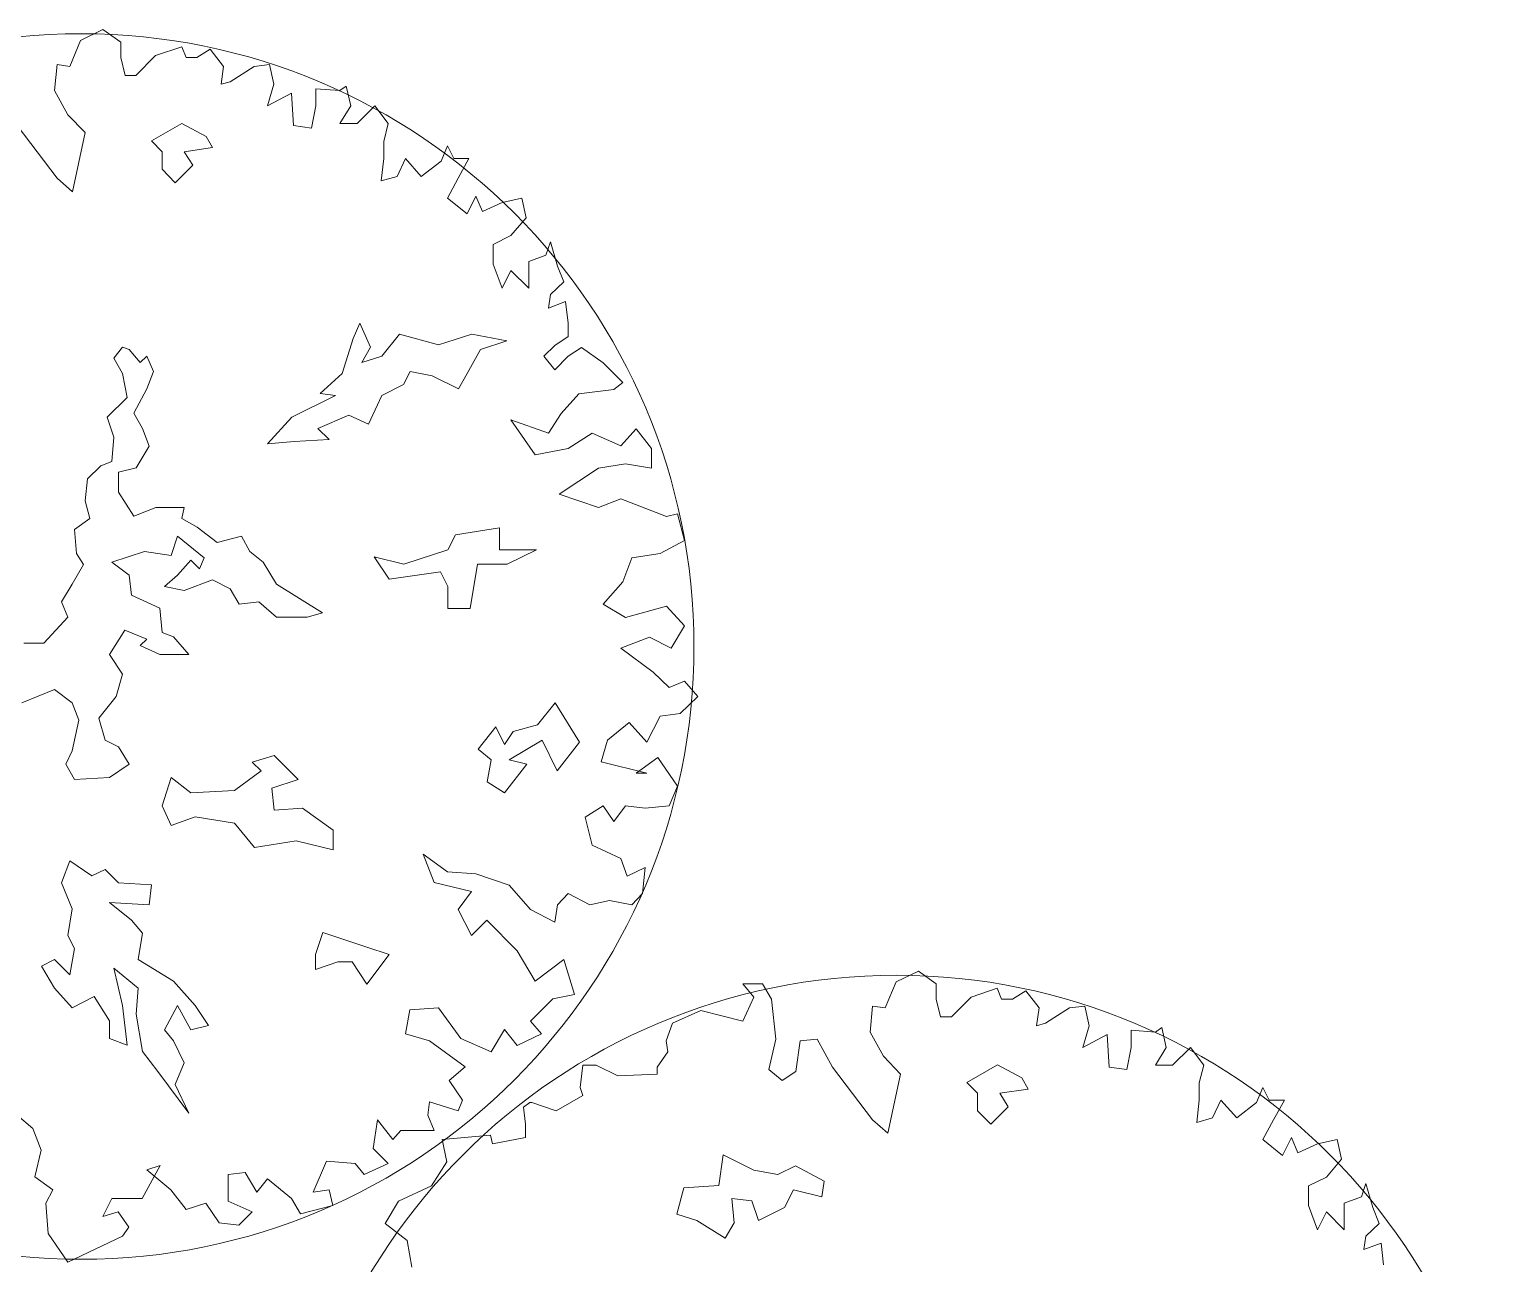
# Model space of a CAD drawing. Header units: millimetres. Extents: x 587797 to 2274247, y 1711 to 439204.
# Drawn here: x 2013078 to 2017830, y 273502 to 277466 of the extents above; entities that cross this region are included whole.
import ezdxf

# ---------------------------------------------------------------- set-up
doc = ezdxf.new("R2010")
doc.units = ezdxf.units.MM
doc.layers.add('finiture', color=7, linetype='Continuous', lineweight=20)

msp = doc.modelspace()

# ---------------------------------------------------------------- linework, layer by layer
at = {"layer": 'finiture'}
for p, q in [((2013241.66, 277430.988), (2013313.105, 277465.704)), ((2013313.105, 277465.704), (2013370.26, 277424.862)), ((2013206.959, 277347.262), (2013241.66, 277430.988)), ((2013370.26, 277424.862), (2013370.26, 277375.851)), ((2013482.529, 277381.978), (2013566.221, 277410.567)), ((2013566.221, 277410.567), (2013580.51, 277375.851)), ((2013615.211, 277375.851), (2013658.078, 277402.399)), ((2013658.078, 277402.399), (2013700.944, 277347.262)), ((2013157.969, 277269.662), (2013166.134, 277353.388)), ((2013166.134, 277353.388), (2013206.959, 277347.262)), ((2013370.26, 277375.851), (2013384.549, 277318.673)), ((2013419.25, 277318.673), (2013482.529, 277381.978)), ((2013580.51, 277375.851), (2013615.211, 277375.851)), ((2013798.925, 277347.262), (2013847.915, 277353.388)), ((2013847.915, 277353.388), (2013862.204, 277290.083)), ((2013384.549, 277318.673), (2013419.25, 277318.673)), ((2013700.944, 277347.262), (2013692.779, 277290.083)), ((2013721.357, 277298.252), (2013798.925, 277347.262)), ((2013200.835, 277192.063), (2013157.969, 277269.662)), ((2013692.779, 277290.083), (2013721.357, 277298.252)), ((2013862.204, 277290.083), (2013841.791, 277220.652)), ((2013841.791, 277220.652), (2013919.359, 277261.494)), ((2013919.359, 277261.494), (2013925.483, 277157.347)), ((2013996.927, 277220.652), (2013996.927, 277275.789)), ((2013996.927, 277275.789), (2014074.495, 277269.662)), ((2014074.495, 277269.662), (2014094.907, 277283.957)), ((2014094.907, 277283.957), (2014109.196, 277220.652)), ((2013982.638, 277149.178), (2013996.927, 277220.652)), ((2014109.196, 277220.652), (2014074.495, 277163.473)), ((2014129.609, 277163.473), (2014186.764, 277220.652)), ((2014186.764, 277220.652), (2014229.63, 277163.473)), ((2013255.949, 277134.884), (2013200.835, 277192.063)), ((2013567.105, 277164.445), (2013468.751, 277108.048)), ((2013645.068, 277122.447), (2013567.105, 277164.445)), ((2014074.495, 277163.473), (2014129.609, 277163.473)), ((2014229.63, 277163.473), (2014215.342, 277106.294)), ((2013037.534, 277157.347), (2013166.134, 276987.853)), ((2013215.124, 276944.969), (2013255.949, 277134.884)), ((2013665.458, 277086.449), (2013645.068, 277122.447)), ((2013925.483, 277157.347), (2013982.638, 277149.178)), ((2013468.751, 277108.048), (2013503.534, 277073.25)), ((2013503.534, 277073.25), (2013503.534, 277016.854)), ((2013574.301, 277073.25), (2013665.458, 277086.449)), ((2013601.888, 277030.053), (2013574.301, 277073.25)), ((2014215.342, 277106.294), (2014215.342, 277051.158)), ((2014399.055, 277042.989), (2014419.468, 277092)), ((2014419.468, 277092), (2014439.88, 277051.158)), ((2013545.515, 276973.656), (2013601.888, 277030.053)), ((2014215.342, 277051.158), (2014207.177, 276979.684)), ((2014258.208, 276993.979), (2014284.745, 277051.158)), ((2014284.745, 277051.158), (2014335.776, 276993.979)), ((2014335.776, 276993.979), (2014399.055, 277042.989)), ((2014439.88, 277051.158), (2014488.871, 277051.158)), ((2014488.871, 277051.158), (2014454.169, 276987.853)), ((2013166.134, 276987.853), (2013215.124, 276944.969)), ((2013503.534, 277016.854), (2013545.515, 276973.656)), ((2014207.177, 276979.684), (2014258.208, 276993.979)), ((2014454.169, 276987.853), (2014419.468, 276924.548)), ((2014419.468, 276924.548), (2014482.747, 276873.495)), ((2014482.747, 276873.495), (2014511.324, 276930.674)), ((2014511.324, 276930.674), (2014531.737, 276881.664)), ((2014595.016, 276910.253), (2014658.295, 276924.548)), ((2014658.295, 276924.548), (2014672.584, 276861.243)), ((2014531.737, 276881.664), (2014595.016, 276910.253)), ((2014672.584, 276861.243), (2014623.594, 276804.064)), ((2014623.594, 276804.064), (2014566.438, 276775.475)), ((2014735.863, 276740.759), (2014750.152, 276783.643)), ((2014750.152, 276783.643), (2014772.606, 276706.043)), ((2014566.438, 276775.475), (2014566.438, 276712.17)), ((2014680.749, 276720.338), (2014735.863, 276740.759)), ((2014566.438, 276712.17), (2014595.016, 276634.57)), ((2014595.016, 276634.57), (2014623.594, 276691.749)), ((2014623.594, 276691.749), (2014680.749, 276634.57)), ((2014680.749, 276634.57), (2014680.749, 276720.338)), ((2014772.606, 276706.043), (2014793.018, 276654.991)), ((2014793.018, 276654.991), (2014750.152, 276614.149)), ((2014750.152, 276614.149), (2014744.028, 276571.265)), ((2014744.028, 276571.265), (2014799.142, 276591.686)), ((2014799.142, 276591.686), (2014807.307, 276522.255)), ((2014138.036, 276522.483), (2014116.446, 276473.286)), ((2014172.82, 276445.688), (2014138.036, 276522.483)), ((2014807.307, 276522.255), (2014807.307, 276479.371)), ((2014116.446, 276473.286), (2014081.663, 276360.493)), ((2014265.176, 276487.685), (2014208.803, 276416.89)), ((2014391.117, 276452.888), (2014265.176, 276487.685)), ((2014497.867, 276487.685), (2014391.117, 276452.888)), ((2014610.614, 276466.087), (2014497.867, 276487.685)), ((2014525.454, 276438.488), (2014610.614, 276466.087)), ((2014764.441, 276450.781), (2014729.739, 276416.066)), ((2014807.307, 276479.371), (2014764.441, 276450.781)), ((2013348.807, 276409.69), (2013376.394, 276445.688)), ((2013376.394, 276360.493), (2013348.807, 276409.69)), ((2013376.394, 276445.688), (2013397.984, 276438.488)), ((2013397.984, 276438.488), (2013432.768, 276396.491)), ((2013432.768, 276396.491), (2013454.358, 276416.89)), ((2013454.358, 276416.89), (2013475.947, 276367.693)), ((2014145.233, 276396.491), (2014172.82, 276445.688)), ((2014208.803, 276416.89), (2014145.233, 276396.491)), ((2014483.474, 276360.493), (2014525.454, 276438.488)), ((2014729.739, 276416.066), (2014764.441, 276373.182)), ((2014764.441, 276373.182), (2014807.307, 276416.066)), ((2014807.307, 276416.066), (2014850.174, 276444.655)), ((2014850.174, 276444.655), (2014919.577, 276395.645)), ((2013390.787, 276283.698), (2013376.394, 276360.493)), ((2013475.947, 276367.693), (2013454.358, 276311.296)), ((2014081.663, 276360.493), (2014010.896, 276296.897)), ((2014278.37, 276325.695), (2014299.96, 276367.693)), ((2014299.96, 276367.693), (2014370.727, 276353.294)), ((2014454.687, 276311.296), (2014483.474, 276360.493)), ((2014919.577, 276395.645), (2014982.856, 276332.34)), ((2013454.358, 276311.296), (2013412.377, 276233.301)), ((2014208.803, 276289.697), (2014278.37, 276325.695)), ((2014370.727, 276353.294), (2014454.687, 276311.296)), ((2014954.278, 276309.877), (2014842.009, 276295.582)), ((2014982.856, 276332.34), (2014954.278, 276309.877)), ((2013327.217, 276220.102), (2013390.787, 276283.698)), ((2014060.073, 276289.697), (2013919.739, 276220.102)), ((2014010.896, 276296.897), (2014060.073, 276289.697)), ((2014165.623, 276198.503), (2014208.803, 276289.697)), ((2014842.009, 276295.582), (2014784.853, 276232.277)), ((2013348.807, 276156.505), (2013327.217, 276220.102)), ((2013412.377, 276233.301), (2013439.964, 276184.104)), ((2013919.739, 276220.102), (2013841.775, 276134.907)), ((2014003.699, 276184.104), (2014103.252, 276227.301)), ((2014103.252, 276227.301), (2014165.623, 276198.503)), ((2014744.028, 276168.972), (2014623.594, 276211.856)), ((2014623.594, 276211.856), (2014701.162, 276099.541)), ((2014784.853, 276232.277), (2014744.028, 276168.972)), ((2013439.964, 276184.104), (2013461.554, 276127.707)), ((2014039.682, 276149.306), (2014003.699, 276184.104)), ((2014807.307, 276119.962), (2014884.875, 276168.972)), ((2014884.875, 276168.972), (2014976.732, 276128.13)), ((2014976.732, 276128.13), (2015025.722, 276183.267)), ((2015025.722, 276183.267), (2015074.712, 276119.962)), ((2013341.611, 276078.51), (2013348.807, 276156.505)), ((2013461.554, 276127.707), (2013419.574, 276058.111)), ((2013841.775, 276134.907), (2013926.935, 276142.106)), ((2013926.935, 276142.106), (2014039.682, 276149.306)), ((2014701.162, 276099.541), (2014807.307, 276119.962)), ((2015074.712, 276119.962), (2015074.712, 276056.656)), ((2013306.827, 276064.111), (2013341.611, 276078.51)), ((2014991.021, 276070.951), (2014905.288, 276056.656)), ((2015074.712, 276056.656), (2014991.021, 276070.951)), ((2013256.451, 275951.318), (2013263.647, 276022.114)), ((2013263.647, 276022.114), (2013306.827, 276064.111)), ((2013419.574, 276058.111), (2013363.2, 276043.712)), ((2013363.2, 276043.712), (2013363.2, 275980.116)), ((2014905.288, 276056.656), (2014778.73, 275972.931)), ((2013363.2, 275980.116), (2013412.377, 275902.121)), ((2013270.844, 275894.921), (2013256.451, 275951.318)), ((2013412.377, 275902.121), (2013483.144, 275930.919)), ((2013483.144, 275930.919), (2013574.301, 275930.919)), ((2013574.301, 275930.919), (2013567.105, 275894.921)), ((2014778.73, 275972.931), (2014905.288, 275930.046)), ((2014905.288, 275930.046), (2014976.732, 275958.636)), ((2014976.732, 275958.636), (2015123.703, 275901.457)), ((2013221.667, 275860.123), (2013270.844, 275894.921)), ((2013567.105, 275894.921), (2013616.281, 275867.323)), ((2015123.703, 275901.457), (2015158.404, 275909.625)), ((2015158.404, 275909.625), (2015180.858, 275823.857)), ((2013228.864, 275782.128), (2013221.667, 275860.123)), ((2013552.711, 275838.525), (2013532.321, 275776.128)), ((2013637.871, 275768.929), (2013552.711, 275838.525)), ((2013616.281, 275867.323), (2013679.852, 275818.126)), ((2013679.852, 275818.126), (2013757.815, 275838.525)), ((2013757.815, 275838.525), (2013785.402, 275789.328)), ((2014445.401, 275842.756), (2014421.348, 275794.649)), ((2014587.045, 275865.473), (2014445.401, 275842.756)), ((2014587.045, 275794.649), (2014587.045, 275865.473)), ((2013447.161, 275789.328), (2013341.611, 275754.53)), ((2013532.321, 275776.128), (2013447.161, 275789.328)), ((2013785.402, 275789.328), (2013827.382, 275754.53)), ((2014421.348, 275794.649), (2014279.703, 275747.878)), ((2014705.973, 275794.649), (2014587.045, 275794.649)), ((2014611.098, 275747.878), (2014705.973, 275794.649)), ((2015180.858, 275823.857), (2015103.29, 275783.015)), ((2013214.47, 275683.734), (2013250.453, 275747.33)), ((2013250.453, 275747.33), (2013228.864, 275782.128)), ((2013341.611, 275754.53), (2013397.984, 275712.532)), ((2013552.711, 275712.532), (2013595.891, 275761.729)), ((2013595.891, 275761.729), (2013623.478, 275732.931)), ((2013623.478, 275732.931), (2013637.871, 275768.929)), ((2013827.382, 275754.53), (2013870.562, 275683.734)), ((2014279.703, 275747.878), (2014184.828, 275771.932)), ((2014184.828, 275771.932), (2014232.934, 275699.771)), ((2014492.17, 275606.229), (2014516.223, 275747.878)), ((2014516.223, 275747.878), (2014611.098, 275747.878)), ((2015011.433, 275768.721), (2014982.856, 275691.121)), ((2015103.29, 275783.015), (2015011.433, 275768.721)), ((2013397.984, 275712.532), (2013405.181, 275648.936)), ((2013510.731, 275676.534), (2013552.711, 275712.532)), ((2013665.458, 275698.133), (2013574.301, 275663.335)), ((2013721.832, 275669.335), (2013665.458, 275698.133)), ((2014232.934, 275699.771), (2014397.295, 275723.824)), ((2014397.295, 275723.824), (2014421.348, 275677.053)), ((2014982.856, 275691.121), (2014919.577, 275619.648)), ((2013179.687, 275627.337), (2013214.47, 275683.734)), ((2013405.181, 275648.936), (2013496.338, 275606.939)), ((2013574.301, 275663.335), (2013510.731, 275676.534)), ((2013750.618, 275620.138), (2013721.832, 275669.335)), ((2013870.562, 275683.734), (2014018.092, 275592.54)), ((2014421.348, 275677.053), (2014421.348, 275606.229)), ((2013200.077, 275578.14), (2013179.687, 275627.337)), ((2013496.338, 275606.939), (2013503.534, 275528.943)), ((2013814.188, 275627.337), (2013750.618, 275620.138)), ((2013870.562, 275578.14), (2013814.188, 275627.337)), ((2014421.348, 275606.229), (2014492.17, 275606.229)), ((2014919.577, 275619.648), (2014991.021, 275576.764)), ((2014991.021, 275576.764), (2015123.703, 275613.521)), ((2015123.703, 275613.521), (2015180.858, 275550.216)), ((2013123.313, 275494.145), (2013200.077, 275578.14)), ((2013968.916, 275578.14), (2013870.562, 275578.14)), ((2014018.092, 275592.54), (2013968.916, 275578.14)), ((2015180.858, 275550.216), (2015137.991, 275478.743)), ((2013383.591, 275536.143), (2013334.414, 275458.148)), ((2013454.358, 275507.345), (2013383.591, 275536.143)), ((2013432.768, 275486.946), (2013454.358, 275507.345)), ((2013503.534, 275528.943), (2013539.518, 275514.544)), ((2013539.518, 275514.544), (2013588.694, 275458.148)), ((2015068.589, 275513.459), (2014976.732, 275478.743)), ((2015137.991, 275478.743), (2015068.589, 275513.459)), ((2013059.743, 275494.145), (2013123.313, 275494.145)), ((2013334.414, 275458.148), (2013376.394, 275394.552)), ((2013496.338, 275458.148), (2013432.768, 275486.946)), ((2013588.694, 275458.148), (2013496.338, 275458.148)), ((2014976.732, 275478.743), (2015080.836, 275401.143)), ((2013376.394, 275394.552), (2013356.004, 275323.756)), ((2015080.836, 275401.143), (2015131.868, 275352.133)), ((2015131.868, 275352.133), (2015180.858, 275372.554)), ((2015180.858, 275372.554), (2015223.724, 275323.544)), ((2013158.097, 275345.354), (2013052.547, 275303.357)), ((2013214.47, 275303.357), (2013158.097, 275345.354)), ((2013356.004, 275323.756), (2013299.63, 275254.16)), ((2015223.724, 275323.544), (2015166.569, 275268.407)), ((2013236.06, 275246.96), (2013214.47, 275303.357)), ((2014765.341, 275303.357), (2014708.968, 275232.561)), ((2014843.304, 275176.165), (2014765.341, 275303.357)), ((2015166.569, 275268.407), (2015103.29, 275260.239)), ((2013214.47, 275148.566), (2013236.06, 275246.96)), ((2013299.63, 275254.16), (2013320.021, 275183.364)), ((2014574.631, 275225.362), (2014518.257, 275154.566)), ((2014603.417, 275168.965), (2014574.631, 275225.362)), ((2014708.968, 275232.561), (2014631.004, 275210.963)), ((2015003.268, 275239.818), (2014933.865, 275182.639)), ((2015060.424, 275176.513), (2015003.268, 275239.818)), ((2015103.29, 275260.239), (2015060.424, 275176.513)), ((2013320.021, 275183.364), (2013363.2, 275161.766)), ((2014631.004, 275210.963), (2014603.417, 275168.965)), ((2014617.81, 275119.768), (2014723.361, 275183.364)), ((2014723.361, 275183.364), (2014772.538, 275084.97)), ((2014772.538, 275084.97), (2014843.304, 275176.165)), ((2014933.865, 275182.639), (2014913.453, 275113.208)), ((2013194.08, 275105.369), (2013214.47, 275148.566)), ((2013363.2, 275161.766), (2013397.984, 275105.369)), ((2013792.598, 275112.569), (2013863.365, 275134.167)), ((2013863.365, 275134.167), (2013940.129, 275056.172)), ((2014518.257, 275154.566), (2014560.237, 275119.768)), ((2014560.237, 275119.768), (2014547.044, 275048.972)), ((2014674.184, 275105.369), (2014617.81, 275119.768)), ((2015025.722, 275076.45), (2015095.125, 275127.502)), ((2015095.125, 275127.502), (2015158.404, 275035.608)), ((2013221.667, 275056.172), (2013194.08, 275105.369)), ((2013397.984, 275105.369), (2013334.414, 275063.372)), ((2013736.225, 275021.374), (2013821.385, 275084.97)), ((2013821.385, 275084.97), (2013792.598, 275112.569)), ((2014603.417, 275014.174), (2014674.184, 275105.369)), ((2014913.453, 275113.208), (2015060.424, 275076.45)), ((2015060.424, 275076.45), (2015025.722, 275076.45)), ((2013334.414, 275063.372), (2013221.667, 275056.172)), ((2013503.534, 274972.177), (2013532.321, 275063.372)), ((2013532.321, 275063.372), (2013595.891, 275014.174)), ((2013940.129, 275056.172), (2013856.169, 275028.574)), ((2013856.169, 275028.574), (2013863.365, 274957.778)), ((2014547.044, 275048.972), (2014603.417, 275014.174)), ((2015158.404, 275035.608), (2015131.868, 274972.303)), ((2013595.891, 275014.174), (2013736.225, 275021.374)), ((2013532.321, 274908.581), (2013503.534, 274972.177)), ((2013609.085, 274936.179), (2013532.321, 274908.581)), ((2013736.225, 274915.78), (2013609.085, 274936.179)), ((2013863.365, 274957.778), (2013954.522, 274964.977)), ((2013954.522, 274964.977), (2014052.876, 274894.182)), ((2014919.577, 274972.303), (2014862.421, 274935.545)), ((2014862.421, 274935.545), (2014884.875, 274845.693)), ((2014954.278, 274921.25), (2014919.577, 274972.303)), ((2014991.021, 274972.303), (2014954.278, 274921.25)), ((2015054.3, 274964.134), (2014991.021, 274972.303)), ((2015131.868, 274972.303), (2015054.3, 274964.134)), ((2013799.795, 274837.785), (2013736.225, 274915.78)), ((2014052.876, 274894.182), (2014052.876, 274830.586)), ((2013934.132, 274859.384), (2013799.795, 274837.785)), ((2014052.876, 274830.586), (2013934.132, 274859.384)), ((2014884.875, 274845.693), (2014976.732, 274802.809)), ((2013207.274, 274795.788), (2013179.687, 274724.992)), ((2013278.04, 274746.591), (2013207.274, 274795.788)), ((2014419.468, 274759.925), (2014341.9, 274817.104)), ((2014341.9, 274817.104), (2014376.601, 274725.209)), ((2014976.732, 274802.809), (2014997.144, 274745.63)), ((2013320.021, 274766.989), (2013278.04, 274746.591)), ((2013363.2, 274724.992), (2013320.021, 274766.989)), ((2014511.324, 274753.798), (2014419.468, 274759.925)), ((2014617.47, 274717.041), (2014511.324, 274753.798)), ((2014997.144, 274745.63), (2015054.3, 274774.219)), ((2015054.3, 274774.219), (2015046.135, 274690.493)), ((2013179.687, 274724.992), (2013214.47, 274640.997)), ((2013468.751, 274717.792), (2013363.2, 274724.992)), ((2013461.554, 274654.196), (2013468.751, 274717.792)), ((2014376.601, 274725.209), (2014497.036, 274696.62)), ((2014497.036, 274696.62), (2014454.169, 274639.441)), ((2014686.873, 274639.441), (2014617.47, 274717.041)), ((2014807.307, 274690.493), (2014772.606, 274653.736)), ((2014876.71, 274653.736), (2014807.307, 274690.493)), ((2015046.135, 274690.493), (2015011.433, 274653.736)), ((2013405.181, 274604.999), (2013334.414, 274661.396)), ((2013334.414, 274661.396), (2013461.554, 274654.196)), ((2014772.606, 274653.736), (2014764.441, 274598.599)), ((2014939.989, 274668.03), (2014876.71, 274653.736)), ((2015011.433, 274653.736), (2014939.989, 274668.03)), ((2013214.47, 274640.997), (2013200.077, 274555.802)), ((2013439.964, 274563.002), (2013405.181, 274604.999)), ((2014454.169, 274639.441), (2014497.036, 274555.715)), ((2014497.036, 274555.715), (2014546.026, 274604.725)), ((2014546.026, 274604.725), (2014644.006, 274506.705)), ((2014764.441, 274598.599), (2014686.873, 274639.441)), ((2013200.077, 274555.802), (2013221.667, 274513.805)), ((2013426.771, 274477.807), (2013439.964, 274563.002)), ((2014019.131, 274565.243), (2013996.414, 274494.418)), ((2014160.775, 274518.472), (2014019.131, 274565.243)), ((2013221.667, 274513.805), (2013207.274, 274428.61)), ((2014232.934, 274494.418), (2014160.775, 274518.472)), ((2014644.006, 274506.705), (2014701.162, 274408.684)), ((2013158.097, 274477.807), (2013116.117, 274457.408)), ((2013116.117, 274457.408), (2013158.097, 274386.612)), ((2013207.274, 274428.61), (2013158.097, 274477.807)), ((2013539.518, 274408.211), (2013426.771, 274477.807)), ((2013996.414, 274494.418), (2013996.414, 274446.311)), ((2013996.414, 274446.311), (2014067.236, 274470.365)), ((2014067.236, 274470.365), (2014114.006, 274470.365)), ((2014114.006, 274470.365), (2014160.775, 274399.54)), ((2014160.775, 274399.54), (2014232.934, 274494.418)), ((2014701.162, 274408.684), (2014793.018, 274478.115)), ((2014793.018, 274478.115), (2014827.72, 274365.8)), ((2013376.394, 274330.216), (2013348.807, 274450.209)), ((2013348.807, 274450.209), (2013426.771, 274386.612)), ((2013609.085, 274330.216), (2013539.518, 274408.211)), ((2015825.834, 274322.73), (2015860.536, 274406.456)), ((2015860.536, 274406.456), (2015931.98, 274441.171)), ((2015931.98, 274441.171), (2015989.135, 274400.329)), ((2013158.097, 274386.612), (2013214.47, 274323.016)), ((2013214.47, 274323.016), (2013285.237, 274359.014)), ((2013285.237, 274359.014), (2013334.414, 274281.019)), ((2013426.771, 274386.612), (2013419.574, 274302.617)), ((2014827.72, 274365.8), (2014758.317, 274351.505)), ((2015403.293, 274357.445), (2015368.592, 274400.329)), ((2015368.592, 274400.329), (2015431.871, 274400.329)), ((2015431.871, 274400.329), (2015460.449, 274351.319)), ((2015989.135, 274400.329), (2015989.135, 274351.319)), ((2016101.404, 274357.445), (2016185.096, 274386.035)), ((2016185.096, 274386.035), (2016199.385, 274351.319)), ((2016234.086, 274351.319), (2016276.953, 274377.866)), ((2016276.953, 274377.866), (2016319.819, 274322.73)), ((2013390.787, 274203.023), (2013376.394, 274330.216)), ((2013510.731, 274252.221), (2013552.711, 274330.216)), ((2013552.711, 274330.216), (2013595.891, 274252.221)), ((2013652.264, 274266.62), (2013609.085, 274330.216)), ((2014299.033, 274316.79), (2014284.745, 274239.19)), ((2014390.89, 274322.916), (2014299.033, 274316.79)), ((2014462.334, 274224.895), (2014390.89, 274322.916)), ((2014758.317, 274351.505), (2014686.873, 274280.032)), ((2015142.012, 274273.719), (2015233.869, 274314.561)), ((2015233.869, 274314.561), (2015368.592, 274279.846)), ((2015368.592, 274279.846), (2015403.293, 274357.445)), ((2015460.449, 274351.319), (2015474.737, 274222.667)), ((2015776.844, 274245.13), (2015785.009, 274328.856)), ((2015785.009, 274328.856), (2015825.834, 274322.73)), ((2015989.135, 274351.319), (2016003.424, 274294.14)), ((2016038.125, 274294.14), (2016101.404, 274357.445)), ((2016199.385, 274351.319), (2016234.086, 274351.319)), ((2016319.819, 274322.73), (2016311.654, 274265.551)), ((2016340.232, 274273.719), (2016417.8, 274322.73)), ((2016417.8, 274322.73), (2016466.79, 274328.856)), ((2016466.79, 274328.856), (2016481.079, 274265.551)), ((2013334.414, 274281.019), (2013334.414, 274224.622)), ((2013419.574, 274302.617), (2013439.964, 274182.625)), ((2013595.891, 274252.221), (2013652.264, 274266.62)), ((2014686.873, 274280.032), (2014721.574, 274239.19)), ((2015121.599, 274216.541), (2015142.012, 274273.719)), ((2016003.424, 274294.14), (2016038.125, 274294.14)), ((2016311.654, 274265.551), (2016340.232, 274273.719)), ((2016481.079, 274265.551), (2016460.666, 274196.12)), ((2013334.414, 274224.622), (2013390.787, 274203.023)), ((2013539.518, 274217.423), (2013510.731, 274252.221)), ((2013574.301, 274146.627), (2013539.518, 274217.423)), ((2014284.745, 274239.19), (2014362.312, 274216.727)), ((2014362.312, 274216.727), (2014476.623, 274133.001)), ((2014560.315, 274182.011), (2014462.334, 274224.895)), ((2014603.181, 274253.485), (2014560.315, 274182.011)), ((2014644.006, 274202.432), (2014603.181, 274253.485)), ((2014721.574, 274239.19), (2014644.006, 274202.432)), ((2015127.723, 274181.825), (2015121.599, 274216.541)), ((2015474.737, 274222.667), (2015452.284, 274124.646)), ((2015538.017, 274118.52), (2015552.305, 274216.541)), ((2015552.305, 274216.541), (2015607.419, 274222.667)), ((2015607.419, 274222.667), (2015656.41, 274132.815)), ((2015819.711, 274167.53), (2015776.844, 274245.13)), ((2016460.666, 274196.12), (2016538.234, 274236.962)), ((2016538.234, 274236.962), (2016544.358, 274132.815)), ((2016615.802, 274196.12), (2016615.802, 274251.256)), ((2016615.802, 274251.256), (2016693.37, 274245.13)), ((2016693.37, 274245.13), (2016713.783, 274259.425)), ((2016713.783, 274259.425), (2016728.071, 274196.12)), ((2013439.964, 274182.625), (2013489.141, 274119.029)), ((2015093.022, 274132.815), (2015127.723, 274181.825)), ((2016601.513, 274124.646), (2016615.802, 274196.12)), ((2016728.071, 274196.12), (2016693.37, 274138.941)), ((2016748.484, 274138.941), (2016805.639, 274196.12)), ((2016805.639, 274196.12), (2016848.506, 274138.941)), ((2013545.515, 274077.031), (2013574.301, 274146.627)), ((2014476.623, 274133.001), (2014425.591, 274090.117)), ((2014846.029, 274067.468), (2014854.194, 274138.941)), ((2014854.194, 274138.941), (2014897.061, 274138.941)), ((2014897.061, 274138.941), (2014966.464, 274104.225)), ((2015093.022, 274110.352), (2015093.022, 274132.815)), ((2015452.284, 274124.646), (2015495.15, 274089.931)), ((2015656.41, 274132.815), (2015785.009, 273963.321)), ((2015874.825, 274110.352), (2015819.711, 274167.53)), ((2016185.98, 274139.912), (2016087.626, 274083.516)), ((2016263.943, 274097.915), (2016185.98, 274139.912)), ((2016544.358, 274132.815), (2016601.513, 274124.646)), ((2016693.37, 274138.941), (2016748.484, 274138.941)), ((2016848.506, 274138.941), (2016834.217, 274081.762)), ((2013489.141, 274119.029), (2013588.694, 273984.637)), ((2013588.694, 273984.637), (2013545.515, 274077.031)), ((2014425.591, 274090.117), (2014468.458, 274026.812)), ((2014966.464, 274104.225), (2015093.022, 274110.352)), ((2015495.15, 274089.931), (2015538.017, 274118.52)), ((2015833.999, 273920.437), (2015874.825, 274110.352)), ((2016087.626, 274083.516), (2016122.41, 274048.718)), ((2016284.334, 274061.917), (2016263.943, 274097.915)), ((2016834.217, 274081.762), (2016834.217, 274026.626)), ((2014468.458, 274026.812), (2014454.169, 273992.096)), ((2014768.461, 273991.91), (2014854.194, 274040.92)), ((2014854.194, 274040.92), (2014846.029, 274067.468)), ((2016122.41, 274048.718), (2016122.41, 273992.321)), ((2016193.176, 274048.718), (2016284.334, 274061.917)), ((2016220.764, 274005.52), (2016193.176, 274048.718)), ((2016834.217, 274026.626), (2016826.052, 273955.152)), ((2016877.083, 273969.447), (2016903.62, 274026.626)), ((2016903.62, 274026.626), (2016954.651, 273969.447)), ((2017017.93, 274018.457), (2017038.343, 274067.468)), ((2017038.343, 274067.468), (2017058.756, 274026.626)), ((2017058.756, 274026.626), (2017107.746, 274026.626)), ((2017107.746, 274026.626), (2017073.044, 273963.321)), ((2013088.566, 273934.918), (2013037.534, 273977.802)), ((2014362.312, 274020.686), (2014356.189, 273977.802)), ((2014356.189, 273977.802), (2014376.601, 273928.791)), ((2014454.169, 273992.096), (2014362.312, 274020.686)), ((2014664.357, 274004.162), (2014684.77, 274018.457)), ((2014670.481, 273949.026), (2014664.357, 274004.162)), ((2014684.77, 274018.457), (2014690.893, 274018.457)), ((2014690.893, 274018.457), (2014768.461, 273991.91)), ((2016122.41, 273992.321), (2016164.39, 273949.124)), ((2016164.39, 273949.124), (2016220.764, 274005.52)), ((2016954.651, 273969.447), (2017017.93, 274018.457)), ((2013115.102, 273865.486), (2013088.566, 273934.918)), ((2014194.929, 273963.507), (2014180.64, 273871.613)), ((2014243.919, 273900.202), (2014194.929, 273963.507)), ((2014670.481, 273906.142), (2014670.481, 273949.026)), ((2015785.009, 273963.321), (2015833.999, 273920.437)), ((2016826.052, 273955.152), (2016877.083, 273969.447)), ((2017073.044, 273963.321), (2017038.343, 273900.016)), ((2014270.456, 273928.791), (2014243.919, 273900.202)), ((2014327.611, 273928.791), (2014270.456, 273928.791)), ((2014376.601, 273928.791), (2014327.611, 273928.791)), ((2014403.076, 273900.016), (2014558.212, 273914.31)), ((2014417.365, 273828.542), (2014403.076, 273900.016)), ((2014558.212, 273914.31), (2014564.335, 273885.721)), ((2014564.335, 273885.721), (2014670.481, 273906.142)), ((2017038.343, 273900.016), (2017101.622, 273848.963)), ((2017101.622, 273848.963), (2017130.2, 273906.142)), ((2017130.2, 273906.142), (2017150.612, 273857.131)), ((2017150.612, 273857.131), (2017213.891, 273885.721)), ((2017213.891, 273885.721), (2017277.171, 273900.016)), ((2017277.171, 273900.016), (2017291.459, 273836.711)), ((2013094.69, 273779.718), (2013115.102, 273865.486)), ((2014180.64, 273871.613), (2014229.63, 273822.602)), ((2015305.594, 273850.73), (2015291.201, 273752.336)), ((2015403.948, 273801.533), (2015305.594, 273850.73)), ((2017291.459, 273836.711), (2017242.469, 273779.532)), ((2013496.818, 273816.476), (2013439.663, 273710.287)), ((2013453.951, 273802.181), (2013496.818, 273816.476)), ((2013531.519, 273738.876), (2013453.951, 273802.181)), ((2013770.347, 273794.013), (2013715.233, 273787.887)), ((2013715.233, 273787.887), (2013715.233, 273702.118)), ((2013807.09, 273730.708), (2013770.347, 273794.013)), ((2014031.628, 273830.771), (2013988.762, 273730.708)), ((2014123.485, 273822.602), (2014031.628, 273830.771)), ((2014152.063, 273787.887), (2014123.485, 273822.602)), ((2014229.63, 273822.602), (2014152.063, 273787.887)), ((2014368.374, 273750.942), (2014417.365, 273828.542)), ((2015480.712, 273787.134), (2015403.948, 273801.533)), ((2015537.085, 273815.932), (2015480.712, 273787.134)), ((2015629.442, 273766.735), (2015537.085, 273815.932)), ((2013151.845, 273738.876), (2013094.69, 273779.718)), ((2013841.791, 273773.592), (2013807.09, 273730.708)), ((2013919.359, 273710.287), (2013841.791, 273773.592)), ((2014262.229, 273701.932), (2014368.374, 273750.942)), ((2015178.454, 273745.136), (2015156.864, 273659.941)), ((2015291.201, 273752.336), (2015178.454, 273745.136)), ((2015622.245, 273716.338), (2015629.442, 273766.735)), ((2017242.469, 273779.532), (2017185.314, 273750.942)), ((2017185.314, 273750.942), (2017185.314, 273687.637)), ((2017354.738, 273716.227), (2017369.027, 273759.111)), ((2017369.027, 273759.111), (2017391.481, 273681.511)), ((2013129.391, 273695.992), (2013151.845, 273738.876)), ((2013137.556, 273597.971), (2013129.391, 273695.992)), ((2013341.682, 273710.287), (2013313.105, 273653.108)), ((2013439.663, 273710.287), (2013341.682, 273710.287)), ((2013580.51, 273675.571), (2013531.519, 273738.876)), ((2013643.789, 273695.992), (2013580.51, 273675.571)), ((2013686.655, 273632.687), (2013643.789, 273695.992)), ((2013715.233, 273702.118), (2013792.801, 273667.403)), ((2013947.937, 273661.276), (2013919.359, 273710.287)), ((2013988.762, 273730.708), (2014039.793, 273738.876)), ((2014039.793, 273738.876), (2014052.041, 273687.824)), ((2014219.362, 273630.459), (2014262.229, 273701.932)), ((2015340.378, 273632.343), (2015333.181, 273710.338)), ((2015333.181, 273710.338), (2015396.751, 273703.139)), ((2015396.751, 273703.139), (2015418.341, 273639.543)), ((2015502.301, 273681.54), (2015531.088, 273737.937)), ((2015531.088, 273737.937), (2015622.245, 273716.338)), ((2017299.624, 273695.806), (2017354.738, 273716.227)), ((2017299.624, 273610.038), (2017299.624, 273695.806)), ((2013313.105, 273653.108), (2013362.095, 273667.403)), ((2013362.095, 273667.403), (2013396.796, 273618.392)), ((2013792.801, 273667.403), (2013749.934, 273624.519)), ((2014052.041, 273687.824), (2013947.937, 273661.276)), ((2015156.864, 273659.941), (2015220.434, 273639.543)), ((2015418.341, 273639.543), (2015502.301, 273681.54)), ((2017185.314, 273687.637), (2017213.891, 273610.038)), ((2017213.891, 273610.038), (2017242.469, 273667.216)), ((2017242.469, 273667.216), (2017299.624, 273610.038)), ((2017391.481, 273681.511), (2017411.894, 273630.459)), ((2013200.835, 273506.077), (2013137.556, 273597.971)), ((2013396.796, 273618.392), (2013376.384, 273589.803)), ((2013749.934, 273624.519), (2013686.655, 273632.687)), ((2014290.806, 273575.322), (2014219.362, 273630.459)), ((2015220.434, 273639.543), (2015311.591, 273583.146)), ((2015311.591, 273583.146), (2015340.378, 273632.343)), ((2017411.894, 273630.459), (2017369.027, 273589.617)), ((2013376.384, 273589.803), (2013200.835, 273506.077)), ((2014305.095, 273489.554), (2014290.806, 273575.322)), ((2017369.027, 273589.617), (2017362.903, 273546.733)), ((2017362.903, 273546.733), (2017418.017, 273567.154)), ((2017418.017, 273567.154), (2017426.183, 273497.722))]:
    msp.add_line(p, q, dxfattribs=at)
for centre in [(2013242.807, 275483.818), (2015861.683, 272459.286)]:
    msp.add_circle(centre, 1968.5, dxfattribs=at)

doc.saveas('drawing.dxf')
